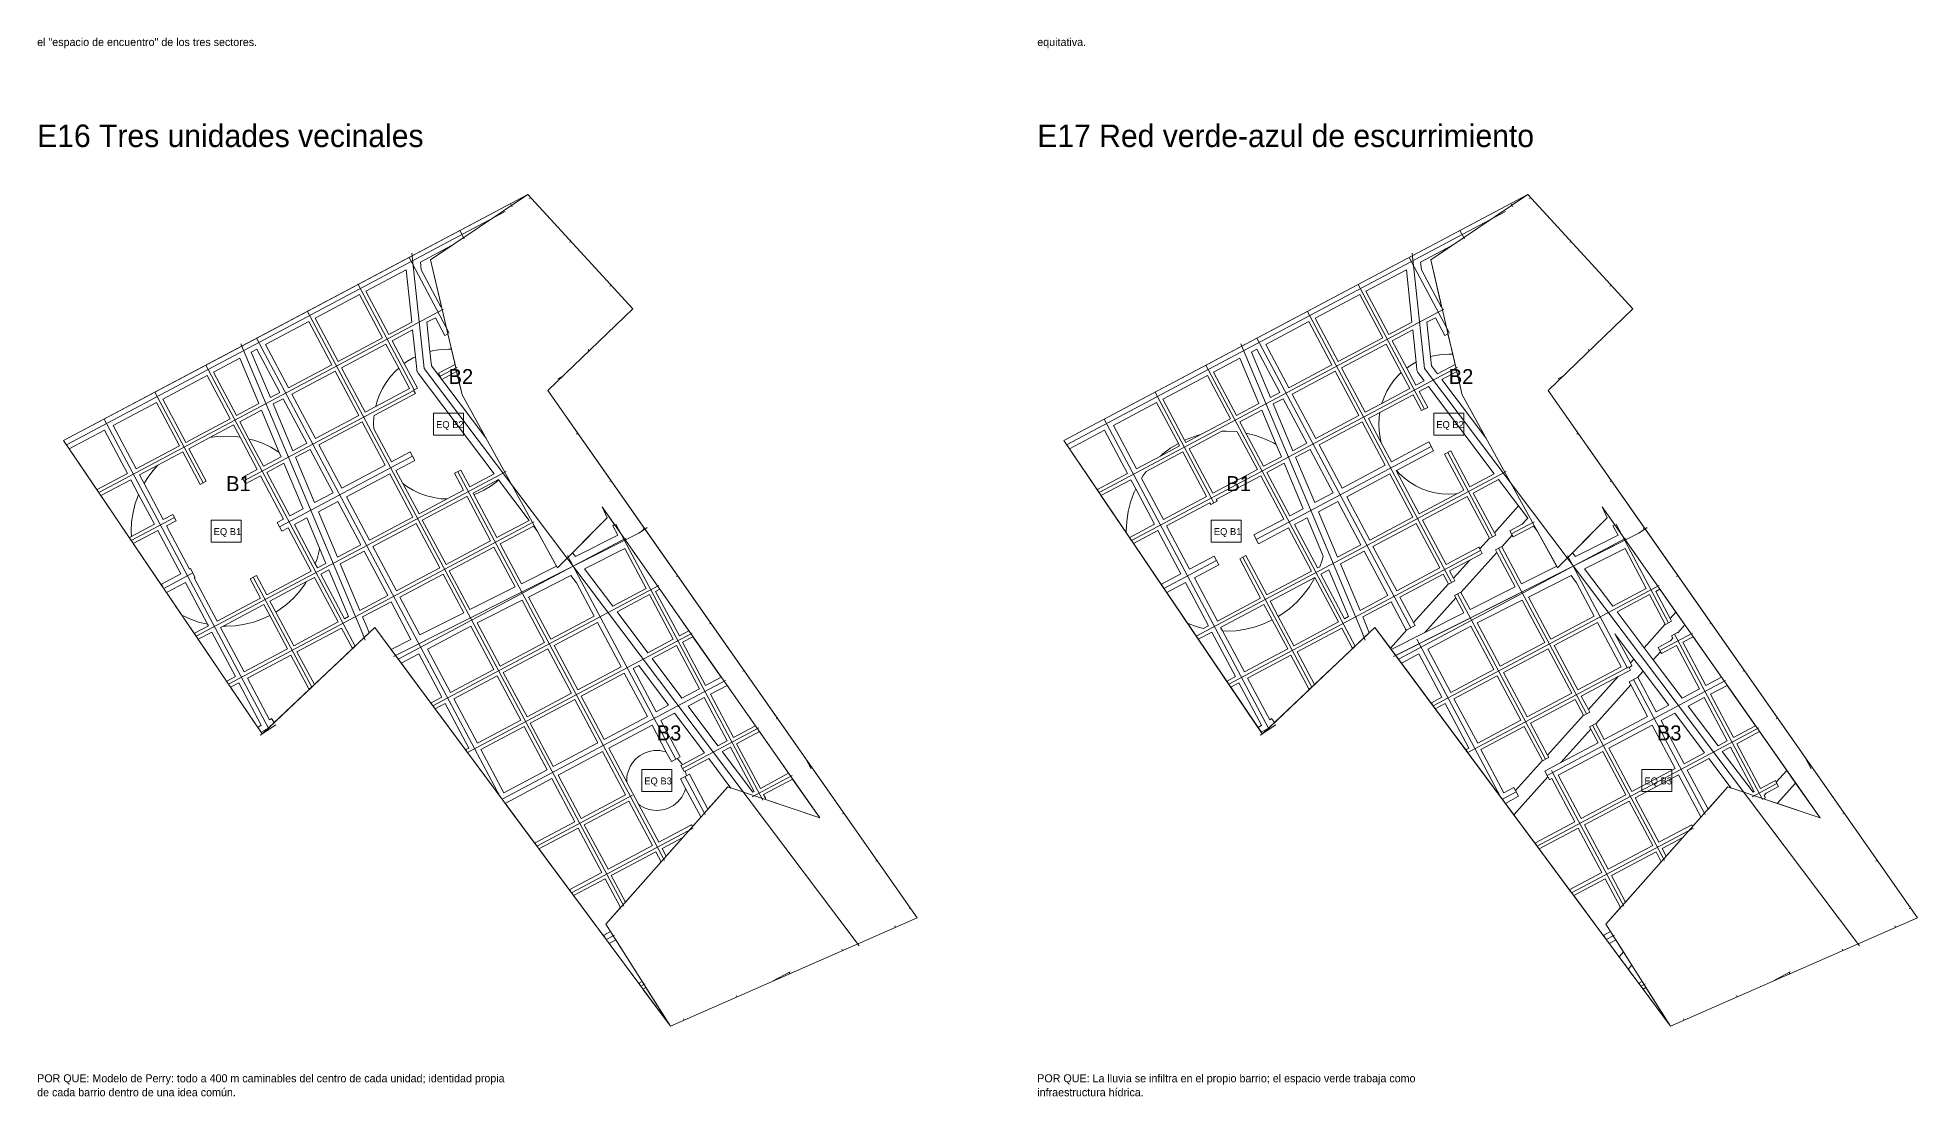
# Model space of a CAD drawing. Header units: metres. Extents: x 3873 to 16340, y -5213 to 3289.
# Drawn here: x 6581 to 10340, y -5208 to -3091 of the extents above; entities that cross this region are included whole.
import ezdxf

# ---------------------------------------------------------------- set-up
doc = ezdxf.new("R2010")
doc.units = ezdxf.units.M
for name, color, linetype, lineweight, plot in [('EQUIPAMIENTO', 5, 'Continuous', 0, False), ('LIMITE-INTERVENCION', 30, 'Continuous', 0, False), ('MANZANAS-PROPUESTAS', 33, 'Continuous', 0, False), ('SECTORES', 1, 'Continuous', 0, False), ('TEXTO', 7, 'Continuous', 0, False), ('VERDE-OBLIGATORIO', 3, 'Continuous', 0, False), ('VERDE-PROPUESTO', 82, 'Continuous', 0, False), ('VIA-BOULEVARD', 30, 'Continuous', 0, False), ('VIA-PRIMARIA', 1, 'Continuous', 0, False), ('VIA-SECUNDARIA', 8, 'Continuous', 0, False), ('VIA-TERCIARIA', 9, 'Continuous', 0, False)]:
    doc.layers.add(name, color=color, linetype=linetype, lineweight=lineweight, plot=plot)

msp = doc.modelspace()

# ---------------------------------------------------------------- linework, layer by layer
at = {"layer": 'EQUIPAMIENTO'}
for points in [[(7372.8, -3885.9), (7432.8, -3885.9), (7432.8, -3841.9), (7372.8, -3841.9), (7372.8, -3885.9)], [(9372.8, -3885.9), (9432.8, -3885.9), (9432.8, -3841.9), (9372.8, -3841.9), (9372.8, -3885.9)], [(6928, -4100), (6988, -4100), (6988, -4056), (6928, -4056), (6928, -4100)], [(8928, -4100), (8988, -4100), (8988, -4056), (8928, -4056), (8928, -4100)], [(7789.1, -4598.5), (7849.1, -4598.5), (7849.1, -4554.5), (7789.1, -4554.5), (7789.1, -4598.5)], [(9789.1, -4598.5), (9849.1, -4598.5), (9849.1, -4554.5), (9789.1, -4554.5), (9789.1, -4598.5)]]:
    msp.add_lwpolyline(points, close=True, dxfattribs=at)
at = {"layer": 'LIMITE-INTERVENCION'}
for points in [[(6633, -3897), (7561, -3405), (7771.2, -3633.6), (7601.5, -3796.8), (8340, -4851), (7846.2, -5067.6), (7255.3, -4270.6), (7030.2, -4483.5), (6633, -3897)], [(8633, -3897), (9561, -3405), (9771.2, -3633.6), (9601.5, -3796.8), (10340, -4851), (9846.2, -5067.6), (9255.3, -4270.6), (9030.2, -4483.5), (8633, -3897)]]:
    msp.add_lwpolyline(points, close=True, dxfattribs=at)
at = {"layer": 'MANZANAS-PROPUESTAS'}
for points in [[(7387.4, -3629.4), (7348.2, -3555.8), (7346.6, -3540.2), (7408.7, -3507.1), (7366.7, -3535.3), (7388.5, -3628.9), (7387.4, -3629.4)], [(9387.4, -3629.4), (9348.2, -3555.8), (9346.6, -3540.2), (9408.7, -3507.1), (9366.7, -3535.3), (9388.5, -3628.9), (9387.4, -3629.4)], [(7329.1, -3660.4), (7283.2, -3684.8), (7237.2, -3598.3), (7318, -3555.4), (7329.1, -3660.4)], [(9329.1, -3660.4), (9283.2, -3684.8), (9237.2, -3598.3), (9318, -3555.4), (9329.1, -3660.4)], [(7135.7, -3652.3), (7224.9, -3604.9), (7270.9, -3691.4), (7181.7, -3738.8), (7135.7, -3652.3)], [(9270.9, -3691.4), (9181.7, -3738.8), (9135.7, -3652.3), (9224.9, -3604.9), (9270.9, -3691.4)], [(7036.8, -3704.9), (7123.3, -3658.9), (7169.3, -3745.4), (7082.8, -3791.4), (7036.8, -3704.9)], [(7336.4, -3729.5), (7332.1, -3731.6), (7319.5, -3739.1), (7314.2, -3743.1), (7289.8, -3697.2), (7330.7, -3675.4), (7336.4, -3729.5)], [(7359.3, -3660.3), (7376.3, -3651.2), (7395.2, -3686.6), (7401.3, -3683.4), (7408.4, -3714.1), (7402.8, -3713.9), (7388.1, -3714.6), (7373.5, -3716.7), (7365.5, -3718.8), (7359.3, -3660.3)], [(9036.8, -3704.9), (9123.3, -3658.9), (9169.3, -3745.4), (9082.8, -3791.4), (9036.8, -3704.9)], [(9337.5, -3740), (9336.8, -3740.4), (9325, -3747.4), (9318.9, -3752), (9289.8, -3697.2), (9330.7, -3675.4), (9337.5, -3740)], [(9359.3, -3660.3), (9376.3, -3651.2), (9395.2, -3686.6), (9401.3, -3683.4), (9410.8, -3724.2), (9402.8, -3723.9), (9389.1, -3724.5), (9375.5, -3726.5), (9366.5, -3728.8), (9359.3, -3660.3)], [(7008.2, -3720.1), (7019.1, -3714.3), (7065.1, -3800.8), (7046.4, -3810.8), (7008.2, -3720.1)], [(7188.3, -3751.2), (7277.4, -3703.8), (7303.1, -3752), (7296.7, -3757.8), (7286.9, -3768.7), (7278.1, -3780.5), (7270.5, -3793.1), (7264.2, -3806.5), (7259.3, -3820.3), (7257.1, -3829), (7235.7, -3840.4), (7188.3, -3751.2)], [(9008.2, -3720.1), (9019.1, -3714.3), (9065.1, -3800.8), (9046.4, -3810.8), (9008.2, -3720.1)], [(9235.7, -3840.4), (9188.3, -3751.2), (9277.4, -3703.8), (9307.9, -3761.1), (9303.8, -3764.9), (9294.6, -3775), (9286.4, -3786.1), (9279.3, -3797.9), (9273.5, -3810.3), (9269.1, -3822.6), (9235.7, -3840.4)], [(6932.6, -3760.3), (6985.2, -3732.3), (7023.3, -3823), (6978.6, -3846.8), (6932.6, -3760.3)], [(7089.4, -3803.8), (7175.9, -3757.8), (7223.3, -3846.9), (7136.8, -3893), (7089.4, -3803.8)], [(8932.6, -3760.3), (8985.2, -3732.3), (9023.3, -3823), (8978.6, -3846.8), (8932.6, -3760.3)], [(9089.4, -3803.8), (9175.9, -3757.8), (9223.3, -3846.9), (9136.8, -3893), (9089.4, -3803.8)], [(6966.2, -3853.4), (6877.1, -3900.8), (6831.1, -3814.3), (6920.2, -3766.9), (6966.2, -3853.4)], [(8966.2, -3853.4), (8907.2, -3884.8), (8900, -3886.6), (8881.5, -3893.2), (8874.7, -3896.4), (8831.1, -3814.3), (8920.2, -3766.9), (8966.2, -3853.4)], [(6732.2, -3866.9), (6818.7, -3820.8), (6864.7, -3907.4), (6778.2, -3953.4), (6732.2, -3866.9)], [(7051.8, -3823.7), (7071.7, -3813.2), (7119.1, -3902.3), (7091.1, -3917.2), (7051.8, -3823.7)], [(8732.2, -3866.9), (8818.7, -3820.8), (8862.1, -3902.6), (8846.9, -3911.7), (8831.1, -3923.4), (8826.2, -3927.8), (8778.2, -3953.4), (8732.2, -3866.9)], [(9051.8, -3823.7), (9071.7, -3813.2), (9119.1, -3902.3), (9091.1, -3917.2), (9051.8, -3823.7)], [(6972.8, -3865.7), (6985.9, -3890.3), (6976.6, -3888.9), (6958, -3888), (6939.4, -3888.9), (6925.4, -3891), (6972.8, -3865.7)], [(6985.2, -3859.2), (7028.8, -3836), (7064.3, -3920.5), (7063.6, -3920), (7047.6, -3910.4), (7030.7, -3902.4), (7013.2, -3896.2), (7003.6, -3893.8), (6985.2, -3859.2)], [(7229.9, -3859.3), (7275.9, -3945.8), (7189.4, -3991.8), (7143.4, -3905.3), (7229.9, -3859.3)], [(8985.2, -3859.2), (9028.8, -3836), (9057.7, -3904.8), (9052.3, -3901.6), (9034.6, -3893.2), (9016.1, -3886.6), (8997.2, -3881.9), (8985.2, -3859.2)], [(9229.9, -3859.3), (9275.9, -3945.8), (9189.4, -3991.8), (9143.4, -3905.3), (9229.9, -3859.3)], [(9242.2, -3852.7), (9264.9, -3840.7), (9263.5, -3850.1), (9262.8, -3863.9), (9263.5, -3877.6), (9265.5, -3891.2), (9268, -3901.2), (9242.2, -3852.7)], [(6714.5, -3876.2), (6760.5, -3962.8), (6700.2, -3994.9), (6703.5, -4001), (6644.2, -3913.6), (6714.5, -3876.2)], [(8714.5, -3876.2), (8760.5, -3962.8), (8700.2, -3994.9), (8703.5, -4001), (8644.2, -3913.6), (8714.5, -3876.2)], [(6784.7, -3965.7), (6821.2, -3946.4), (6811.1, -3957.4), (6800, -3972.4), (6793.8, -3982.8), (6784.7, -3965.7)], [(7096.6, -3930.2), (7125.7, -3914.7), (7171.7, -4001.2), (7134.7, -4020.9), (7096.6, -3930.2)], [(9125.7, -3914.7), (9171.7, -4001.2), (9134.7, -4020.9), (9096.6, -3930.2), (9125.7, -3914.7)], [(6767.1, -3975.1), (6782.8, -4004.6), (6782.5, -4005.3), (6776.2, -4022.8), (6771.7, -4040.9), (6768.9, -4059.4), (6768, -4078), (6768.5, -4088.7), (6765, -4090.6), (6768.3, -4096.8), (6707.4, -4006.9), (6767.1, -3975.1)], [(7285.3, -3963.5), (7331.3, -4050), (7244.8, -4096), (7198.8, -4009.5), (7285.3, -3963.5)], [(7343.7, -4043.5), (7311.2, -3982.4), (7319.5, -3988.6), (7332.1, -3996.1), (7345.4, -4002.4), (7359.3, -4007.4), (7373.5, -4011), (7388.1, -4013.1), (7399.6, -4013.7), (7343.7, -4043.5)], [(7564, -4056.5), (7499.2, -4091), (7453.4, -4004.9), (7460.2, -4002.4), (7473.5, -3996.1), (7486.1, -3988.6), (7498, -3979.8), (7502.9, -3975.4), (7564, -4056.5)], [(8767.1, -3975.1), (8776.9, -3993.6), (8773.2, -4001.4), (8766.6, -4019.9), (8761.9, -4039), (8759, -4058.4), (8758, -4078), (8758.2, -4081.9), (8707.4, -4006.9), (8767.1, -3975.1)], [(9285.3, -3963.5), (9331.3, -4050), (9244.8, -4096), (9198.8, -4009.5), (9285.3, -3963.5)], [(9343.7, -4043.5), (9297.6, -3956.9), (9298.2, -3956.6), (9303.8, -3962.8), (9314, -3972.1), (9325, -3980.3), (9336.8, -3987.3), (9349.2, -3993.2), (9362.2, -3997.8), (9375.5, -4001.2), (9389.1, -4003.2), (9402.8, -4003.9), (9416.5, -4003.2), (9420.5, -4002.6), (9343.7, -4043.5)], [(9451.8, -4001.8), (9502.5, -3974.9), (9542.3, -4027.6), (9494, -4081.2), (9451.8, -4001.8)], [(7181.1, -4018.9), (7227.1, -4105.4), (7180.6, -4130.1), (7142.5, -4039.4), (7181.1, -4018.9)], [(7436.8, -4009.8), (7439.7, -4009), (7486.8, -4097.6), (7397.6, -4145), (7350.2, -4055.8), (7436.8, -4009.8)], [(9181.1, -4018.9), (9227.1, -4105.4), (9180.6, -4130.1), (9142.5, -4039.4), (9181.1, -4018.9)], [(9463.1, -4110.2), (9397.6, -4145), (9350.2, -4055.8), (9439.4, -4008.4), (9484, -4092.3), (9464.9, -4113.5), (9463.1, -4110.2)], [(7731.2, -4067.2), (7741.3, -4086.2), (7656.3, -4129), (7650.4, -4121.2), (7719.7, -4051.3), (7709.6, -4029.5), (7734.7, -4065.3), (7731.2, -4067.2)], [(9731.2, -4067.2), (9741.3, -4086.2), (9656.3, -4129), (9650.4, -4121.2), (9719.7, -4051.3), (9709.6, -4029.5), (9734.7, -4065.3), (9731.2, -4067.2)], [(7385.3, -4151.6), (7298.8, -4197.6), (7251.3, -4108.4), (7337.9, -4062.4), (7385.3, -4151.6)], [(7579.8, -4077.5), (7618.7, -4147.9), (7548.3, -4183.3), (7505.8, -4103.4), (7572.6, -4067.8), (7579.8, -4077.5)], [(9337.9, -4062.4), (9385.3, -4151.6), (9298.8, -4197.6), (9251.3, -4108.4), (9337.9, -4062.4)], [(9531.6, -4089.6), (9572.6, -4067.8), (9579.8, -4077.5), (9618.7, -4147.9), (9548.3, -4183.3), (9509, -4109.4), (9529.8, -4086.2), (9531.6, -4089.6)], [(7157.6, -4142.4), (7140.6, -4151.4), (7136.2, -4143.2), (7139.8, -4133.1), (7144.4, -4115), (7144.8, -4112), (7157.6, -4142.4)], [(7281.1, -4207), (7225.4, -4236.6), (7186.1, -4143.1), (7233.7, -4117.8), (7281.1, -4207)], [(7493.4, -4109.9), (7535.8, -4189.6), (7445.5, -4235), (7404.2, -4157.4), (7493.4, -4109.9)], [(7674.6, -4153.3), (7755.4, -4112.7), (7797.9, -4192.7), (7731.1, -4228.2), (7674.6, -4153.3)], [(9281.1, -4207), (9225.4, -4236.6), (9186.1, -4143.1), (9233.7, -4117.8), (9281.1, -4207)], [(9535.8, -4189.6), (9445.5, -4235), (9427.1, -4200.4), (9499, -4120.5), (9535.8, -4189.6)], [(9674.6, -4153.3), (9755.4, -4112.7), (9797.9, -4192.7), (9731.1, -4228.2), (9674.6, -4153.3)], [(7093, -4307), (7057.3, -4239.7), (7063.6, -4236), (7078.6, -4224.9), (7092.4, -4212.3), (7104.9, -4198.5), (7116, -4183.5), (7118.8, -4178.9), (7134.8, -4170.4), (7182.2, -4259.5), (7093, -4307)], [(7202.3, -4248.8), (7194.6, -4253), (7147.1, -4163.8), (7163, -4155.4), (7202.3, -4248.8)], [(7433, -4241.3), (7345.4, -4285.4), (7305.3, -4209.9), (7391.9, -4163.9), (7433, -4241.3)], [(7647.4, -4167), (7658.3, -4181.6), (7693.7, -4248.1), (7607.2, -4294.1), (7562.4, -4209.8), (7647.4, -4167)], [(9093, -4307), (9062, -4248.6), (9069.1, -4244.3), (9084.9, -4232.6), (9099.4, -4219.4), (9112.6, -4204.9), (9124.3, -4189.1), (9134.4, -4172.3), (9135.1, -4170.9), (9182.2, -4259.5), (9093, -4307)], [(9202.3, -4248.8), (9194.6, -4253), (9147.1, -4163.8), (9163, -4155.4), (9202.3, -4248.8)], [(9305.3, -4209.9), (9391.9, -4163.9), (9402.1, -4183.2), (9332.3, -4260.7), (9305.3, -4209.9)], [(9404.2, -4157.4), (9444.9, -4135.7), (9412.1, -4172.2), (9404.2, -4157.4)], [(9647.4, -4167), (9658.3, -4181.6), (9693.7, -4248.1), (9607.2, -4294.1), (9562.4, -4209.8), (9647.4, -4167)], [(7851.9, -4294.2), (7801.1, -4321.2), (7739.6, -4239.5), (7804.4, -4205), (7851.9, -4294.2)], [(7864.2, -4287.6), (7816.8, -4198.5), (7824.9, -4194.2), (7883.3, -4277.5), (7864.2, -4287.6)], [(9739.6, -4239.5), (9804.4, -4205), (9835.8, -4264), (9793.4, -4311), (9739.6, -4239.5)], [(9816.8, -4198.5), (9824.9, -4194.2), (9857.2, -4240.2), (9845.7, -4252.9), (9816.8, -4198.5)], [(6922.5, -4267.4), (6894.7, -4282.1), (6898, -4288.3), (6856.3, -4226.8), (6869.3, -4246), (6885.3, -4253.5), (6902.9, -4259.8), (6920.8, -4264.3), (6922.5, -4267.4)], [(6994.1, -4359.5), (6946.7, -4270.4), (6951.8, -4267.7), (6958, -4268), (6976.6, -4267.1), (6995.1, -4264.3), (7013.2, -4259.8), (7030.7, -4253.5), (7045.1, -4246.7), (7080.7, -4313.5), (6994.1, -4359.5)], [(7244, -4281.3), (7239, -4269.1), (7239, -4269), (7230.8, -4249.5), (7287.7, -4219.3), (7327.6, -4294.4), (7287.8, -4314.4), (7255.3, -4270.6), (7244, -4281.3)], [(7459.9, -4261.4), (7549.9, -4216.1), (7594.8, -4300.7), (7505.6, -4348.1), (7459.6, -4261.5), (7459.9, -4261.4)], [(9244, -4281.3), (9239, -4269.1), (9239, -4269), (9230.8, -4249.5), (9287.7, -4219.3), (9317.9, -4276.2), (9319, -4275.6), (9286.1, -4312.1), (9255.3, -4270.6), (9244, -4281.3)], [(9433, -4241.3), (9354.7, -4280.7), (9417.1, -4211.4), (9433, -4241.3)], [(9459.9, -4261.4), (9549.9, -4216.1), (9594.8, -4300.7), (9505.6, -4348.1), (9459.6, -4261.5), (9459.9, -4261.4)], [(6929.1, -4279.7), (6976.5, -4368.9), (6959.6, -4377.9), (6962.9, -4384.1), (6902, -4294.2), (6929.1, -4279.7)], [(7099.6, -4319.3), (7188.8, -4271.9), (7209.7, -4311.2), (7215.8, -4307.9), (7134.5, -4384.9), (7099.6, -4319.3)], [(7447.2, -4268.1), (7493.3, -4354.6), (7406.7, -4400.6), (7360.7, -4314.1), (7447.2, -4268.1)], [(7700.3, -4260.4), (7747.7, -4349.6), (7661.1, -4395.6), (7613.7, -4306.4), (7700.3, -4260.4)], [(8929.1, -4279.7), (8976.5, -4368.9), (8959.6, -4377.9), (8962.9, -4384.1), (8902, -4294.2), (8929.1, -4279.7)], [(9080.7, -4313.5), (8994.1, -4359.5), (8950.6, -4277.6), (8958, -4278), (8977.6, -4277), (8997, -4274.1), (9016.1, -4269.4), (9034.6, -4262.8), (9049.8, -4255.5), (9080.7, -4313.5)], [(9099.6, -4319.3), (9188.8, -4271.9), (9209.7, -4311.2), (9215.8, -4307.9), (9134.5, -4384.9), (9099.6, -4319.3)], [(9447.2, -4268.1), (9493.3, -4354.6), (9406.7, -4400.6), (9360.7, -4314.1), (9447.2, -4268.1)], [(9613.7, -4306.4), (9700.3, -4260.4), (9747.7, -4349.6), (9661.1, -4395.6), (9613.7, -4306.4)], [(9735.2, -4283.5), (9773, -4333.7), (9766, -4341.5), (9735.2, -4283.5)], [(7512.2, -4360.4), (7601.4, -4313), (7648.8, -4402.2), (7559.6, -4449.6), (7512.2, -4360.4)], [(7904.4, -4393.1), (7869.4, -4411.7), (7809.7, -4332.5), (7858.4, -4306.6), (7904.4, -4393.1)], [(7916.8, -4386.5), (7870.8, -4300), (7891.4, -4289), (7948, -4369.9), (7916.8, -4386.5)], [(9512.2, -4360.4), (9601.4, -4313), (9648.8, -4402.2), (9559.6, -4449.6), (9512.2, -4360.4)], [(9828, -4322.7), (9858.4, -4306.6), (9904.4, -4393.1), (9869.4, -4411.7), (9811.8, -4335.4), (9826.2, -4319.4), (9828, -4322.7)], [(9916.8, -4386.5), (9870.8, -4300), (9891.4, -4289), (9948, -4369.9), (9916.8, -4386.5)], [(7048.7, -4452.5), (7044.9, -4455.1), (7000.7, -4371.9), (7087.2, -4325.9), (7123, -4393.2), (7129.2, -4389.9), (7054.2, -4460.8), (7048.7, -4452.5)], [(7343.1, -4323.5), (7389.1, -4410), (7368.2, -4421.1), (7371.5, -4427.3), (7308.2, -4342), (7343.1, -4323.5)], [(7842.6, -4426), (7817.9, -4439.1), (7771.9, -4352.6), (7782.9, -4346.8), (7842.6, -4426)], [(9048.7, -4452.5), (9044.9, -4455.1), (9000.7, -4371.9), (9087.2, -4325.9), (9123, -4393.2), (9129.2, -4389.9), (9054.2, -4460.8), (9048.7, -4452.5)], [(9343.1, -4323.5), (9389.1, -4410), (9368.2, -4421.1), (9371.5, -4427.3), (9308.2, -4342), (9343.1, -4323.5)], [(9842.6, -4426), (9817.9, -4439.1), (9781.2, -4370), (9780.1, -4370.6), (9791.4, -4358.1), (9842.6, -4426)], [(6983, -4381.3), (7028.2, -4466.2), (7021.5, -4470.7), (6966.8, -4389.9), (6983, -4381.3)], [(7547.2, -4456.2), (7460.7, -4502.2), (7413.3, -4413), (7499.8, -4367), (7547.2, -4456.2)], [(7754.2, -4362), (7800.3, -4448.5), (7713.7, -4494.5), (7667.7, -4408), (7754.2, -4362)], [(7972.2, -4490.7), (7926.2, -4404.2), (7959.6, -4386.4), (8016.3, -4467.3), (7972.2, -4490.7)], [(8983, -4381.3), (9028.2, -4466.2), (9021.5, -4470.7), (8966.8, -4389.9), (8983, -4381.3)], [(9413.3, -4413), (9499.8, -4367), (9547.2, -4456.2), (9460.7, -4502.2), (9413.3, -4413)], [(9667.7, -4408), (9741.3, -4368.8), (9682, -4434.8), (9667.7, -4408)], [(9800.3, -4448.5), (9713.7, -4494.5), (9697, -4463), (9766.7, -4385.5), (9800.3, -4448.5)], [(9972.2, -4490.7), (9926.2, -4404.2), (9959.6, -4386.4), (10016.3, -4467.3), (9972.2, -4490.7)], [(7395.6, -4422.4), (7443.1, -4511.6), (7437.5, -4514.6), (7440.7, -4520.7), (7375.7, -4433), (7395.6, -4422.4)], [(7566.2, -4462), (7655.4, -4414.6), (7701.4, -4501.1), (7612.2, -4548.5), (7566.2, -4462)], [(7959.8, -4497.3), (7941.3, -4507.1), (7881.6, -4427.9), (7913.8, -4410.8), (7959.8, -4497.3)], [(9395.6, -4422.4), (9443.1, -4511.6), (9437.5, -4514.6), (9440.7, -4520.7), (9375.7, -4433), (9395.6, -4422.4)], [(9566.2, -4462), (9655.4, -4414.6), (9672, -4445.8), (9600.1, -4525.7), (9566.2, -4462)], [(9959.8, -4497.3), (9941.3, -4507.1), (9881.6, -4427.9), (9913.8, -4410.8), (9959.8, -4497.3)], [(7599.8, -4555.1), (7513.3, -4601.1), (7467.3, -4514.5), (7553.8, -4468.5), (7599.8, -4555.1)], [(7723.1, -4512.2), (7809.6, -4466.2), (7838.1, -4519.7), (7836.5, -4519.1), (7830.8, -4517.7), (7825, -4516.8), (7819.1, -4516.5), (7813.2, -4516.8), (7807.4, -4517.7), (7801.7, -4519.1), (7796.1, -4521.1), (7790.8, -4523.6), (7785.7, -4526.6), (7781, -4530.2), (7776.7, -4534.1), (7772.7, -4538.5), (7769.2, -4543.2), (7766.2, -4548.3), (7763.6, -4553.6), (7761.7, -4559.1), (7760.2, -4564.8), (7759.4, -4570.7), (7759.1, -4576.5), (7759.3, -4580.1), (7723.1, -4512.2)], [(7866, -4529.5), (7827.3, -4456.8), (7854.8, -4442.2), (7914.5, -4521.4), (7870.1, -4545), (7869, -4543.2), (7865.5, -4538.5), (7861.5, -4534.1), (7860, -4532.7), (7866, -4529.5)], [(9533.1, -4590.6), (9513.3, -4601.1), (9467.3, -4514.5), (9553.8, -4468.5), (9590.1, -4536.8), (9536.3, -4596.6), (9533.1, -4590.6)], [(9855.7, -4552.7), (9769.1, -4598.7), (9723.1, -4512.2), (9809.6, -4466.2), (9855.7, -4552.7)], [(9914.5, -4521.4), (9873.3, -4543.3), (9827.3, -4456.8), (9854.8, -4442.2), (9914.5, -4521.4)], [(7949.9, -4518.4), (7966.4, -4509.7), (8013.8, -4598.8), (8011.4, -4600.1), (7949.9, -4518.4)], [(8026.2, -4592.3), (7978.8, -4503.1), (8024.4, -4478.8), (8082.7, -4562.2), (8026.2, -4592.3)], [(9701.4, -4501.1), (9627.1, -4540.6), (9687, -4474), (9701.4, -4501.1)], [(9949.9, -4518.4), (9966.4, -4509.7), (10013.8, -4598.8), (10011.4, -4600.1), (9949.9, -4518.4)], [(10055.9, -4576.5), (10026.2, -4592.3), (9978.8, -4503.1), (10024.4, -4478.8), (10078.7, -4556.5), (10057.7, -4579.8), (10055.9, -4576.5)], [(7621.6, -4566.2), (7710.8, -4518.7), (7756.8, -4605.3), (7667.6, -4652.7), (7621.6, -4566.2)], [(7923.1, -4532.7), (7967.4, -4591.6), (7961, -4589.4), (7921.5, -4633.9), (7884.3, -4563.9), (7878.3, -4567.1), (7877.9, -4564.8), (7876.5, -4559.1), (7876, -4557.7), (7923.1, -4532.7)], [(9756.8, -4605.3), (9667.6, -4652.7), (9621.6, -4566.2), (9710.8, -4518.7), (9756.8, -4605.3)], [(9879.9, -4555.7), (9923.1, -4532.7), (9967.4, -4591.6), (9961, -4589.4), (9921.5, -4633.9), (9879.9, -4555.7)], [(7609.2, -4572.7), (7655.2, -4659.3), (7576, -4701.4), (7579.3, -4707.6), (7516, -4622.3), (7609.2, -4572.7)], [(8037.1, -4612.8), (8032.8, -4604.6), (8090.8, -4573.7), (8145.3, -4651.5), (8034.6, -4614.2), (8037.1, -4612.8)], [(9604.4, -4575.3), (9609.2, -4572.7), (9655.2, -4659.3), (9576, -4701.4), (9579.3, -4707.6), (9526.6, -4636.5), (9533, -4645.1), (9601.2, -4569.3), (9604.4, -4575.3)], [(9888.7, -4665.4), (9823.1, -4700.2), (9775.7, -4611.1), (9862.2, -4565), (9907.1, -4649.3), (9908.3, -4648.7), (9890.5, -4668.7), (9888.7, -4665.4)], [(10145.3, -4651.5), (10059.5, -4622.6), (10096.4, -4581.7), (10145.3, -4651.5)], [(7674.2, -4665), (7763.3, -4617.6), (7810.8, -4706.8), (7721.6, -4754.2), (7674.2, -4665)], [(7888.7, -4665.4), (7823.1, -4700.2), (7782.6, -4624.1), (7785.7, -4626.4), (7790.8, -4629.5), (7796.1, -4632), (7801.7, -4634), (7807.4, -4635.4), (7813.2, -4636.2), (7819.1, -4636.5), (7825, -4636.2), (7830.8, -4635.4), (7836.5, -4634), (7842, -4632), (7847.4, -4629.5), (7852.4, -4626.4), (7857.1, -4622.9), (7861.5, -4619), (7865.5, -4614.6), (7869, -4609.9), (7872, -4604.8), (7874.5, -4599.5), (7876.5, -4594), (7876.8, -4592.5), (7907.1, -4649.3), (7908.3, -4648.7), (7890.5, -4668.7), (7888.7, -4665.4)], [(9763.3, -4617.6), (9810.8, -4706.8), (9721.6, -4754.2), (9674.2, -4665), (9763.3, -4617.6)], [(7661.8, -4671.6), (7709.2, -4760.8), (7645.2, -4794.8), (7648.5, -4801), (7583.5, -4713.3), (7661.8, -4671.6)], [(7829.7, -4712.6), (7871, -4690.6), (7837.8, -4727.9), (7829.7, -4712.6)], [(9661.8, -4671.6), (9709.2, -4760.8), (9645.2, -4794.8), (9648.5, -4801), (9583.5, -4713.3), (9661.8, -4671.6)], [(9829.7, -4712.6), (9871, -4690.6), (9837.8, -4727.9), (9829.7, -4712.6)], [(7728.1, -4766.6), (7817.3, -4719.2), (7827.9, -4739.1), (7756.3, -4819.6), (7728.1, -4766.6)], [(9728.1, -4766.6), (9817.3, -4719.2), (9827.9, -4739.1), (9756.3, -4819.6), (9728.1, -4766.6)], [(7713.1, -4885.6), (7717.8, -4894.4), (7652.7, -4806.7), (7715.8, -4773.2), (7746.4, -4830.7), (7717, -4863.8), (7726.3, -4878.5), (7713.1, -4885.6)], [(9713.1, -4885.6), (9717.8, -4894.4), (9652.7, -4806.7), (9715.8, -4773.2), (9746.4, -4830.7), (9717, -4863.8), (9726.3, -4878.5), (9713.1, -4885.6)], [(7783.8, -4981.6), (7787.1, -4987.8), (7723.8, -4902.5), (7737.1, -4895.5), (7789.7, -4978.5), (7783.8, -4981.6)], [(9723.8, -4902.5), (9737.1, -4895.5), (9752.1, -4919.2), (9743.4, -4928.9), (9723.8, -4902.5)], [(9783.8, -4981.6), (9787.1, -4987.8), (9761.6, -4953.5), (9768.8, -4945.5), (9789.7, -4978.5), (9783.8, -4981.6)], [(7791.3, -4993.5), (7797.2, -4990.3), (7846.2, -5067.6), (7791.3, -4993.5)], [(9791.3, -4993.5), (9797.2, -4990.3), (9846.2, -5067.6), (9791.3, -4993.5)]]:
    msp.add_lwpolyline(points, close=True, dxfattribs=at)
at = {"layer": 'SECTORES'}
for points in [[(6989.1, -3708.2), (7561, -3405), (7771.2, -3633.6), (7601.5, -3796.8), (7795.5, -4073.7), (7783, -4082), (7296.9, -4326.6), (7255.3, -4270.6), (7233.9, -4290.8), (7227, -4274), (6992, -3715), (6989.1, -3708.2)], [(8989.1, -3708.2), (9561, -3405), (9771.2, -3633.6), (9601.5, -3796.8), (9795.5, -4073.7), (9783, -4082), (9296.9, -4326.6), (9255.3, -4270.6), (9233.9, -4290.8), (9227, -4274), (8992, -3715), (8989.1, -3708.2)], [(7030.2, -4483.5), (7030, -4483.1), (6633, -3897), (6989.1, -3708.2), (6992, -3715), (7227, -4274), (7233.9, -4290.8), (7032.1, -4481.7), (7030.2, -4483.5)], [(9030.2, -4483.5), (9030, -4483.1), (8633, -3897), (8989.1, -3708.2), (8992, -3715), (9227, -4274), (9233.9, -4290.8), (9032.1, -4481.7), (9030.2, -4483.5)], [(7795.5, -4073.7), (8340, -4851), (7846.2, -5067.6), (7296.9, -4326.6), (7783, -4082), (7795.5, -4073.7)], [(9795.5, -4073.7), (10340, -4851), (9846.2, -5067.6), (9296.9, -4326.6), (9783, -4082), (9795.5, -4073.7)]]:
    msp.add_lwpolyline(points, close=True, dxfattribs=at)
at = {"layer": 'VERDE-OBLIGATORIO'}
for points in [[(8145.3, -4651.5), (7709.6, -4029.5), (7719.7, -4051.3), (7620.6, -4151.3), (7429.8, -3805.7), (7366.7, -3535.3), (7561, -3405), (7771.2, -3633.6), (7601.5, -3796.8), (8340, -4851), (7846.2, -5067.6), (7717, -4863.8), (7961, -4589.4), (8145.3, -4651.5)], [(10145.3, -4651.5), (9709.6, -4029.5), (9719.7, -4051.3), (9620.6, -4151.3), (9429.8, -3805.7), (9366.7, -3535.3), (9561, -3405), (9771.2, -3633.6), (9601.5, -3796.8), (10340, -4851), (9846.2, -5067.6), (9717, -4863.8), (9961, -4589.4), (10145.3, -4651.5)]]:
    msp.add_lwpolyline(points, close=True, dxfattribs=at)
at = {"layer": 'VERDE-PROPUESTO'}
for points in [[(7388.1, -3714.6), (7402.8, -3713.9), (7408.4, -3714.1), (7415.6, -3744.7), (7382.6, -3762.2), (7389.2, -3774.6), (7418.9, -3758.8), (7429.8, -3805.7), (7477.1, -3891.3), (7368.5, -3747.3), (7365.5, -3718.8), (7373.5, -3716.7), (7388.1, -3714.6)], [(7373.5, -4011), (7359.3, -4007.4), (7345.4, -4002.4), (7332.1, -3996.1), (7319.5, -3988.6), (7311.2, -3982.4), (7297.6, -3956.9), (7335.1, -3937), (7325.7, -3919.4), (7288.3, -3939.3), (7253.3, -3873.5), (7252.8, -3863.9), (7253.5, -3849.2), (7253.9, -3846.5), (7336.4, -3802.7), (7332.9, -3796.1), (7340.3, -3792.1), (7314.2, -3743.1), (7319.5, -3739.1), (7332.1, -3731.6), (7336.4, -3729.5), (7339.1, -3754.6), (7339.3, -3755.9), (7339.6, -3757.2), (7340, -3758.5), (7340.6, -3759.7), (7341.3, -3760.9), (7342, -3762), (7493.9, -3963.5), (7445.2, -3989.5), (7427.3, -3955.8), (7414.9, -3962.4), (7432.8, -3996), (7399.6, -4013.7), (7388.1, -4013.1), (7373.5, -4011)], [(7264.2, -3806.5), (7270.5, -3793.1), (7278.1, -3780.5), (7286.9, -3768.7), (7296.7, -3757.8), (7303.1, -3752), (7324.9, -3793), (7257.1, -3829), (7259.3, -3820.3), (7264.2, -3806.5)], [(9336.8, -3740.4), (9337.5, -3740), (9339.1, -3754.6), (9339.3, -3755.9), (9339.6, -3757.2), (9340, -3758.5), (9340.6, -3759.7), (9341.3, -3760.9), (9342, -3762), (9353.8, -3777.6), (9337.2, -3786.4), (9318.9, -3752), (9325, -3747.4), (9336.8, -3740.4)], [(9380.6, -3763.3), (9368.5, -3747.3), (9366.5, -3728.8), (9375.5, -3726.5), (9389.1, -3724.5), (9402.8, -3723.9), (9410.8, -3724.2), (9415.6, -3744.7), (9380.6, -3763.3)], [(9389.1, -3774.6), (9418.9, -3758.8), (9429.8, -3805.7), (9477.1, -3891.3), (9389.1, -3774.6)], [(9402.8, -4003.9), (9389.1, -4003.2), (9375.5, -4001.2), (9362.2, -3997.8), (9349.2, -3993.2), (9336.8, -3987.3), (9325, -3980.3), (9314, -3972.1), (9303.8, -3962.8), (9298.2, -3956.6), (9372.1, -3917.3), (9362.7, -3899.7), (9288.3, -3939.3), (9268, -3901.2), (9265.5, -3891.2), (9263.5, -3877.6), (9262.8, -3863.9), (9263.5, -3850.1), (9264.9, -3840.7), (9331.4, -3805.3), (9348.3, -3837), (9360.7, -3830.5), (9343.8, -3798.7), (9362.3, -3788.9), (9493.9, -3963.5), (9445.2, -3989.5), (9406.9, -3917.5), (9394.5, -3924), (9432.8, -3996), (9420.5, -4002.6), (9416.5, -4003.2), (9402.8, -4003.9)], [(9279.3, -3797.9), (9286.4, -3786.1), (9294.6, -3775), (9303.8, -3764.9), (9307.9, -3761.1), (9324.9, -3793), (9269.1, -3822.6), (9273.5, -3810.3), (9279.3, -3797.9)], [(6811.1, -3957.4), (6821.2, -3946.4), (6871.3, -3919.7), (6905.9, -3984.8), (6918.2, -3978.2), (6883.6, -3913.2), (6925.4, -3891), (6939.4, -3888.9), (6958, -3888), (6976.6, -3888.9), (6985.9, -3890.3), (7020.2, -3954.9), (6990.1, -3970.9), (6996.7, -3983.3), (7026.8, -3967.3), (7072.8, -4053.8), (7059.9, -4060.7), (7069.3, -4078.3), (7082.2, -4071.5), (7128.2, -4158), (7039, -4205.4), (7018.5, -4166.8), (7006.1, -4173.3), (7026.7, -4212), (6940.1, -4258), (6894.1, -4171.5), (6896.1, -4170.4), (6886.7, -4152.8), (6884.7, -4153.8), (6838.7, -4067.3), (6857.9, -4057.1), (6851.3, -4044.7), (6832.2, -4054.9), (6793.8, -3982.8), (6800, -3972.4), (6811.1, -3957.4)], [(7030.7, -3902.4), (7047.6, -3910.4), (7063.6, -3920), (7064.3, -3920.5), (7068.1, -3929.5), (7032.6, -3948.4), (7003.6, -3893.8), (7013.2, -3896.2), (7030.7, -3902.4)], [(8846.9, -3911.7), (8862.1, -3902.6), (8864.7, -3907.4), (8826.2, -3927.8), (8831.1, -3923.4), (8846.9, -3911.7)], [(8900, -3886.6), (8907.2, -3884.8), (8877.1, -3900.8), (8874.7, -3896.4), (8881.5, -3893.2), (8900, -3886.6)], [(8977.6, -3878.9), (8980, -3879.3), (9020.2, -3954.9), (8931.1, -4002.3), (8883.6, -3913.2), (8949, -3878.4), (8958, -3878), (8977.6, -3878.9)], [(9034.6, -3893.2), (9052.3, -3901.6), (9057.7, -3904.8), (9068.1, -3929.5), (9032.6, -3948.4), (8997.2, -3881.9), (9016.1, -3886.6), (9034.6, -3893.2)], [(7111.7, -4033.2), (7085.2, -4047.2), (7039.2, -3960.7), (7073.5, -3942.4), (7111.7, -4033.2)], [(8797.6, -3958.9), (8871.3, -3919.7), (8918.7, -4008.9), (8832.2, -4054.9), (8788.3, -3972.5), (8791.7, -3966.9), (8797.6, -3958.9)], [(9111.7, -4033.2), (9085.2, -4047.2), (9039.2, -3960.7), (9073.5, -3942.4), (9111.7, -4033.2)], [(7486.1, -3988.6), (7473.5, -3996.1), (7460.2, -4002.4), (7453.4, -4004.9), (7451.8, -4001.8), (7502.5, -3974.9), (7502.9, -3975.4), (7498, -3979.8), (7486.1, -3988.6)], [(8985, -4133.6), (9026.7, -4212), (8940.1, -4258), (8894.1, -4171.5), (8943, -4145.5), (8933.6, -4127.8), (8884.7, -4153.8), (8838.7, -4067.3), (8925.3, -4021.3), (8927, -4024.5), (8939.4, -4017.9), (8937.6, -4014.7), (9026.8, -3967.3), (9072.8, -4053.8), (9013, -4085.6), (9022.4, -4103.3), (9082.2, -4071.5), (9128.2, -4158), (9039, -4205.4), (8997.3, -4127), (8985, -4133.6)], [(6768.9, -4059.4), (6771.7, -4040.9), (6776.2, -4022.8), (6782.5, -4005.3), (6782.8, -4004.6), (6814.5, -4064.3), (6768.5, -4088.7), (6768, -4078), (6768.9, -4059.4)], [(7439.4, -4008.4), (7439.7, -4009), (7436.8, -4009.8), (7439.4, -4008.4)], [(8758, -4078), (8759, -4058.4), (8761.9, -4039), (8766.6, -4019.9), (8773.2, -4001.4), (8776.9, -3993.6), (8814.5, -4064.3), (8765, -4090.6), (8768.3, -4096.8), (8758.2, -4081.9), (8758, -4078)], [(7139.8, -4133.1), (7136.2, -4143.2), (7094.6, -4064.9), (7119.4, -4051.7), (7144.8, -4112), (7144.4, -4115), (7139.8, -4133.1)], [(9144.7, -4149.2), (9140.6, -4151.4), (9094.6, -4064.9), (9119.4, -4051.7), (9151.5, -4127.9), (9149.4, -4136), (9144.7, -4149.2)], [(9525.1, -4077.2), (9529.8, -4086.2), (9509, -4109.4), (9508.7, -4108.8), (9496.3, -4115.4), (9499, -4120.5), (9427.1, -4200.4), (9426.8, -4199.8), (9414.4, -4206.4), (9417.1, -4211.4), (9354.7, -4280.7), (9287.8, -4314.4), (9286.1, -4312.1), (9319, -4275.6), (9335.6, -4266.8), (9332.3, -4260.7), (9402.1, -4183.2), (9402.4, -4183.8), (9414.8, -4177.2), (9412.1, -4172.2), (9444.9, -4135.7), (9469.7, -4122.5), (9464.9, -4113.5), (9484, -4092.3), (9484.3, -4092.9), (9496.7, -4086.3), (9494, -4081.2), (9542.3, -4027.6), (9560.7, -4052), (9549.8, -4064.1), (9525.1, -4077.2)], [(6772.3, -4102.6), (6821.1, -4076.7), (6867.1, -4163.2), (6828.5, -4183.7), (6833.2, -4192.6), (6830.9, -4189.1), (6772.3, -4102.6)], [(8821.1, -4076.7), (8867.1, -4163.2), (8828.5, -4183.7), (8833.2, -4192.6), (8772.3, -4102.6), (8821.1, -4076.7)], [(9099.4, -4219.4), (9084.9, -4232.6), (9069.1, -4244.3), (9062, -4248.6), (9045.6, -4217.8), (9134.8, -4170.4), (9135.1, -4170.9), (9134.4, -4172.3), (9124.3, -4189.1), (9112.6, -4204.9), (9099.4, -4219.4)], [(6885.3, -4253.5), (6869.3, -4246), (6838.8, -4200.9), (6876.5, -4180.9), (6920.8, -4264.3), (6902.9, -4259.8), (6885.3, -4253.5)], [(7104.9, -4198.5), (7092.4, -4212.3), (7078.6, -4224.9), (7063.6, -4236), (7057.3, -4239.7), (7045.6, -4217.8), (7118.8, -4178.9), (7116, -4183.5), (7104.9, -4198.5)], [(8881.5, -4262.8), (8880.3, -4262.2), (8838.8, -4200.9), (8876.5, -4180.9), (8922.5, -4267.4), (8912.7, -4272.6), (8900, -4269.4), (8881.5, -4262.8)], [(7013.2, -4259.8), (6995.1, -4264.3), (6976.6, -4267.1), (6958, -4268), (6951.8, -4267.7), (7033.2, -4224.4), (7045.1, -4246.7), (7030.7, -4253.5), (7013.2, -4259.8)], [(9016.1, -4269.4), (8997, -4274.1), (8977.6, -4277), (8958, -4278), (8950.6, -4277.6), (8946.7, -4270.4), (9033.2, -4224.4), (9049.8, -4255.5), (9034.6, -4262.8), (9016.1, -4269.4)], [(9860.7, -4281.1), (9860.4, -4280.5), (9848.1, -4287.1), (9850.8, -4292.1), (9846.2, -4297.2), (9821.4, -4310.4), (9826.2, -4319.4), (9811.8, -4335.4), (9793.4, -4311), (9835.8, -4264), (9836.1, -4264.5), (9848.4, -4257.9), (9845.7, -4252.9), (9857.2, -4240.2), (9874.8, -4265.4), (9860.7, -4281.1)], [(9763.5, -4379.4), (9766.7, -4385.5), (9697, -4463), (9696.7, -4462.4), (9684.3, -4469), (9687, -4474), (9627.1, -4540.6), (9595, -4557.6), (9601.2, -4569.3), (9533, -4645.1), (9519.1, -4626.5), (9516, -4622.3), (9542.5, -4608.2), (9536.3, -4596.6), (9590.1, -4536.8), (9590.4, -4537.4), (9602.8, -4530.8), (9600.1, -4525.7), (9672, -4445.8), (9672.3, -4446.4), (9684.7, -4439.8), (9682, -4434.8), (9741.3, -4368.8), (9766.1, -4355.7), (9763.4, -4350.6), (9769.2, -4347.5), (9766, -4341.5), (9773, -4333.7), (9791.4, -4358.1), (9780.1, -4370.6), (9763.5, -4379.4)], [(7872, -4604.8), (7869, -4609.9), (7865.5, -4614.6), (7861.5, -4619), (7857.1, -4622.9), (7852.4, -4626.4), (7847.4, -4629.5), (7842, -4632), (7836.5, -4634), (7830.8, -4635.4), (7825, -4636.2), (7819.1, -4636.5), (7813.2, -4636.2), (7807.4, -4635.4), (7801.7, -4634), (7796.1, -4632), (7790.8, -4629.5), (7785.7, -4626.4), (7782.6, -4624.1), (7759.3, -4580.1), (7759.1, -4576.5), (7759.4, -4570.7), (7760.2, -4564.8), (7761.7, -4559.1), (7763.6, -4553.6), (7766.2, -4548.3), (7769.2, -4543.2), (7772.7, -4538.5), (7776.7, -4534.1), (7781, -4530.2), (7785.7, -4526.6), (7790.8, -4523.6), (7796.1, -4521.1), (7801.7, -4519.1), (7807.4, -4517.7), (7813.2, -4516.8), (7819.1, -4516.5), (7825, -4516.8), (7830.8, -4517.7), (7836.5, -4519.1), (7838.1, -4519.7), (7848.3, -4538.9), (7860, -4532.7), (7861.5, -4534.1), (7865.5, -4538.5), (7869, -4543.2), (7870.1, -4545), (7867.4, -4546.4), (7874, -4558.8), (7876, -4557.7), (7876.5, -4559.1), (7877.9, -4564.8), (7878.3, -4567.1), (7866.6, -4573.3), (7876.8, -4592.5), (7876.5, -4594), (7874.5, -4599.5), (7872, -4604.8)], [(10062.4, -4588.8), (10057.7, -4579.8), (10078.7, -4556.5), (10096.4, -4581.7), (10059.5, -4622.6), (10032.5, -4613.5), (10036.4, -4611.4), (10033.7, -4606.4), (10037.7, -4602), (10062.4, -4588.8)], [(9761.6, -4953.5), (9753.4, -4942.4), (9743.4, -4928.9), (9752.1, -4919.2), (9768.8, -4945.5), (9761.6, -4953.5)]]:
    msp.add_lwpolyline(points, close=True, dxfattribs=at)
at = {"layer": 'VIA-BOULEVARD'}
for points in [[(6987.1, -3703.6), (6992, -3715), (7227, -4274), (7235.9, -4295.8)], [(8987.1, -3703.6), (8992, -3715), (9227, -4274), (9235.9, -4295.8)]]:
    msp.add_lwpolyline(points, dxfattribs=at)
at = {"layer": 'VIA-PRIMARIA'}
for points in [[(7329.6, -3522), (7354, -3753), (8218, -4899), (8224.1, -4907.3)], [(9329.6, -3522), (9354, -3753), (10218, -4899), (10224.1, -4907.3)], [(7292.3, -4328.9), (7783, -4082), (7799.7, -4071)], [(9292.3, -4328.9), (9783, -4082), (9799.7, -4071)], [(7025.8, -4485.9), (7057.1, -4465)], [(9025.8, -4485.9), (9057.1, -4465)]]:
    msp.add_lwpolyline(points, dxfattribs=at)
at = {"layer": 'VIA-SECUNDARIA'}
for points in [[(7564.3, -3413.1), (7567.1, -3411.6)], [(9564.3, -3413.1), (9567.1, -3411.6)], [(6638.6, -3905.3), (7516.2, -3438.6)], [(8638.6, -3905.3), (9516.2, -3438.6)], [(7404, -3682), (7323.7, -3530.8)], [(9404, -3682), (9323.7, -3530.8)], [(7506.2, -4609), (7018.8, -3692.4)], [(9326.7, -4271.5), (9018.8, -3692.4)], [(7621.5, -3773.4), (7631.2, -3768.2)], [(9621.5, -3773.4), (9631.2, -3768.2)], [(7042.5, -4471.8), (6714, -3854)], [(9042.5, -4471.8), (8714, -3854)], [(9017.7, -4094.4), (9367.4, -3908.5)], [(7064.6, -4069.5), (7330.4, -3928.2)], [(7302.2, -4333.9), (7757.1, -4092.1)], [(7791.8, -4073.6), (7794.4, -4072.2)], [(9302.2, -4333.9), (9757.1, -4092.1)], [(9791.8, -4073.6), (9794.4, -4072.2)], [(7857.2, -4534.2), (7640.6, -4126.9)], [(9760.4, -4352.2), (9640.6, -4126.9)], [(6833.2, -4192.6), (6891.4, -4161.6)], [(8833.2, -4192.6), (8938.3, -4136.7)], [(9506.2, -4609), (9338.7, -4294)], [(7991.2, -4358.3), (7993.9, -4356.9)], [(9991.2, -4358.3), (9993.9, -4356.9)], [(7510, -4614.2), (7956.5, -4376.8)], [(9599.7, -4566.4), (9956.5, -4376.8)], [(9915.9, -4644.7), (9772.4, -4374.7)], [(7027.7, -4479.8), (7042.2, -4472.2)], [(9027.7, -4479.8), (9042.2, -4472.2)], [(7915.9, -4644.7), (7875.5, -4568.6)], [(9510, -4614.2), (9537.8, -4599.4)], [(8190.6, -4643), (8193.3, -4641.6)], [(10190.6, -4643), (10193.3, -4641.6)], [(7717.8, -4894.4), (7734.4, -4885.6)], [(9717.8, -4894.4), (9734.4, -4885.6)], [(8085.1, -4962.8), (8083.6, -4960.2)], [(10085.1, -4962.8), (10083.6, -4960.2)]]:
    msp.add_lwpolyline(points, dxfattribs=at)
at = {"layer": 'VIA-TERCIARIA'}
for points in [[(7530.2, -3429.3), (7526.9, -3423.1)], [(9530.2, -3429.3), (9526.9, -3423.1)], [(7434.1, -3493.7), (7425.3, -3477)], [(9434.1, -3493.7), (9425.3, -3477)], [(7644.8, -3500.5), (7647.5, -3499.1)], [(9644.8, -3500.5), (9647.5, -3499.1)], [(7334.1, -3795.4), (7222, -3584.7)], [(7725.2, -3588), (7727.9, -3586.6)], [(9354.5, -3833.8), (9222, -3584.7)], [(9725.2, -3588), (9727.9, -3586.6)], [(6703.5, -4001), (7392.9, -3634.4)], [(7752.9, -4828), (7120.4, -3638.6)], [(8703.5, -4001), (9392.9, -3634.4)], [(9408.6, -4180.5), (9120.4, -3638.6)], [(7683.6, -3717.9), (7682.1, -3715.1)], [(9683.6, -3717.9), (9682.1, -3715.1)], [(7215.8, -4307.9), (6917.2, -3746.3)], [(7385.9, -3768.4), (7420, -3750.3)], [(8768.3, -4096.8), (9420, -3750.3)], [(9215.8, -4307.9), (8917.2, -3746.3)], [(6993.4, -3977.1), (7333.1, -3796.5)], [(6912, -3981.5), (6815.6, -3800.2)], [(8933.2, -4021.2), (8815.6, -3800.2)], [(7658.8, -3883.8), (7661.5, -3882.4)], [(9658.8, -3883.8), (9661.5, -3882.4)], [(9490.5, -4089.6), (9400.7, -3920.7)], [(6898, -4288.3), (7517.8, -3958.8)], [(7834.4, -4736.3), (7421.1, -3959.1)], [(7725.3, -3978.7), (7727.9, -3977.3)], [(8898, -4288.3), (9517.8, -3958.8)], [(9725.3, -3978.7), (9727.9, -3977.3)], [(6768.3, -4096.8), (6854.6, -4050.9)], [(6962.9, -4384.1), (7573.3, -4059.5)], [(9528.3, -4083.4), (9573.3, -4059.5)], [(8031, -4616.1), (7737.3, -4063.9)], [(9842.3, -4261.2), (9737.3, -4063.9)], [(8962.9, -4384.1), (9466.4, -4116.4)], [(9129.2, -4389.9), (8991.2, -4130.3)], [(9678.5, -4443.1), (9502.5, -4112.1)], [(7129.2, -4389.9), (7012.3, -4170)], [(7858.2, -4168.5), (7860.9, -4167.1)], [(9858.2, -4168.5), (9860.9, -4167.1)], [(7371.5, -4427.3), (7823.5, -4187)], [(9371.5, -4427.3), (9823.5, -4187)], [(9596.6, -4534.1), (9420.6, -4203.1)], [(7440.7, -4520.7), (7890, -4281.9)], [(7924.7, -4263.4), (7927.4, -4262)], [(9824.7, -4316.6), (9890, -4281.9)], [(10030.2, -4614.7), (9854.2, -4283.8)], [(9924.7, -4263.4), (9927.4, -4262)], [(9440.7, -4520.7), (9762.8, -4349.5)], [(7870.7, -4552.6), (8023, -4471.6)], [(8057.7, -4453.2), (8060.3, -4451.8)], [(9579.3, -4707.6), (10023, -4471.6)], [(9834.4, -4736.3), (9690.5, -4465.7)], [(10057.7, -4453.2), (10060.3, -4451.8)], [(8127.8, -4553.4), (8116.3, -4531.7)], [(8124.1, -4548.1), (8126.8, -4546.7)], [(10127.8, -4553.4), (10116.3, -4531.7)], [(10124.1, -4548.1), (10126.8, -4546.7)], [(8009.7, -4609), (8089.5, -4566.5)], [(9752.9, -4828), (9608.6, -4556.6)], [(10009.7, -4609), (10059.2, -4582.7)], [(7579.3, -4707.6), (7770.4, -4606)], [(7648.5, -4801), (7892, -4671.6)], [(9648.5, -4801), (9892, -4671.6)], [(8257.1, -4737.9), (8259.8, -4736.5)], [(10257.1, -4737.9), (10259.8, -4736.5)], [(8323.6, -4832.8), (8326.3, -4831.4)], [(10323.6, -4832.8), (10326.3, -4831.4)], [(8296.3, -4870.2), (8294.9, -4867.5)], [(10296.3, -4870.2), (10294.9, -4867.5)], [(8190.7, -4916.5), (8189.3, -4913.8)], [(10190.7, -4916.5), (10189.3, -4913.8)], [(8050.6, -4977.9), (8085.8, -4959.2)], [(10050.6, -4977.9), (10085.8, -4959.2)], [(7787.1, -4987.8), (7796.1, -4983)], [(9787.1, -4987.8), (9796.1, -4983)], [(7979.4, -5009.2), (7978, -5006.5)], [(9979.4, -5009.2), (9978, -5006.5)], [(7873.8, -5055.5), (7872.4, -5052.8)], [(9873.8, -5055.5), (9872.4, -5052.8)]]:
    msp.add_lwpolyline(points, dxfattribs=at)

# ---------------------------------------------------------------- texts
at = {"layer": 'EQUIPAMIENTO'}
for s, p in [('EQ B2', (7377.8, -3871.9)), ('EQ B2', (9377.8, -3871.9)), ('EQ B1', (6933, -4086)), ('EQ B1', (8933, -4086)), ('EQ B3', (7794.1, -4584.5)), ('EQ B3', (9794.1, -4584.5))]:
    msp.add_text(s, height=14, dxfattribs=at).set_placement(p)
at = {"layer": 'SECTORES'}
for s, p in [('B2', (7402.8, -3783.9)), ('B2', (9402.8, -3783.9)), ('B1', (6958, -3998)), ('B1', (8958, -3998)), ('B3', (7819.1, -4496.5)), ('B3', (9819.1, -4496.5))]:
    msp.add_text(s, height=30, dxfattribs=at).set_placement(p)
at = {"layer": 'TEXTO'}
for s, height, p in [('el "espacio de encuentro" de los tres sectores.', 16, (6580, -3108)), ('equitativa.', 16, (8580, -3108)), ('E16 Tres unidades vecinales', 45, (6580, -3310)), ('E17 Red verde-azul de escurrimiento', 45, (8580, -3310)), ('POR QUE: Modelo de Perry: todo a 400 m caminables del centro de cada unidad; identidad propia', 16, (6580, -5180)), ('POR QUE: La lluvia se infiltra en el propio barrio; el espacio verde trabaja como', 16, (8580, -5180)), ('de cada barrio dentro de una idea común.', 16, (6580, -5208)), ('infraestructura hídrica.', 16, (8580, -5208))]:
    msp.add_text(s, height=height, dxfattribs=at).set_placement(p)

doc.saveas('drawing.dxf')
